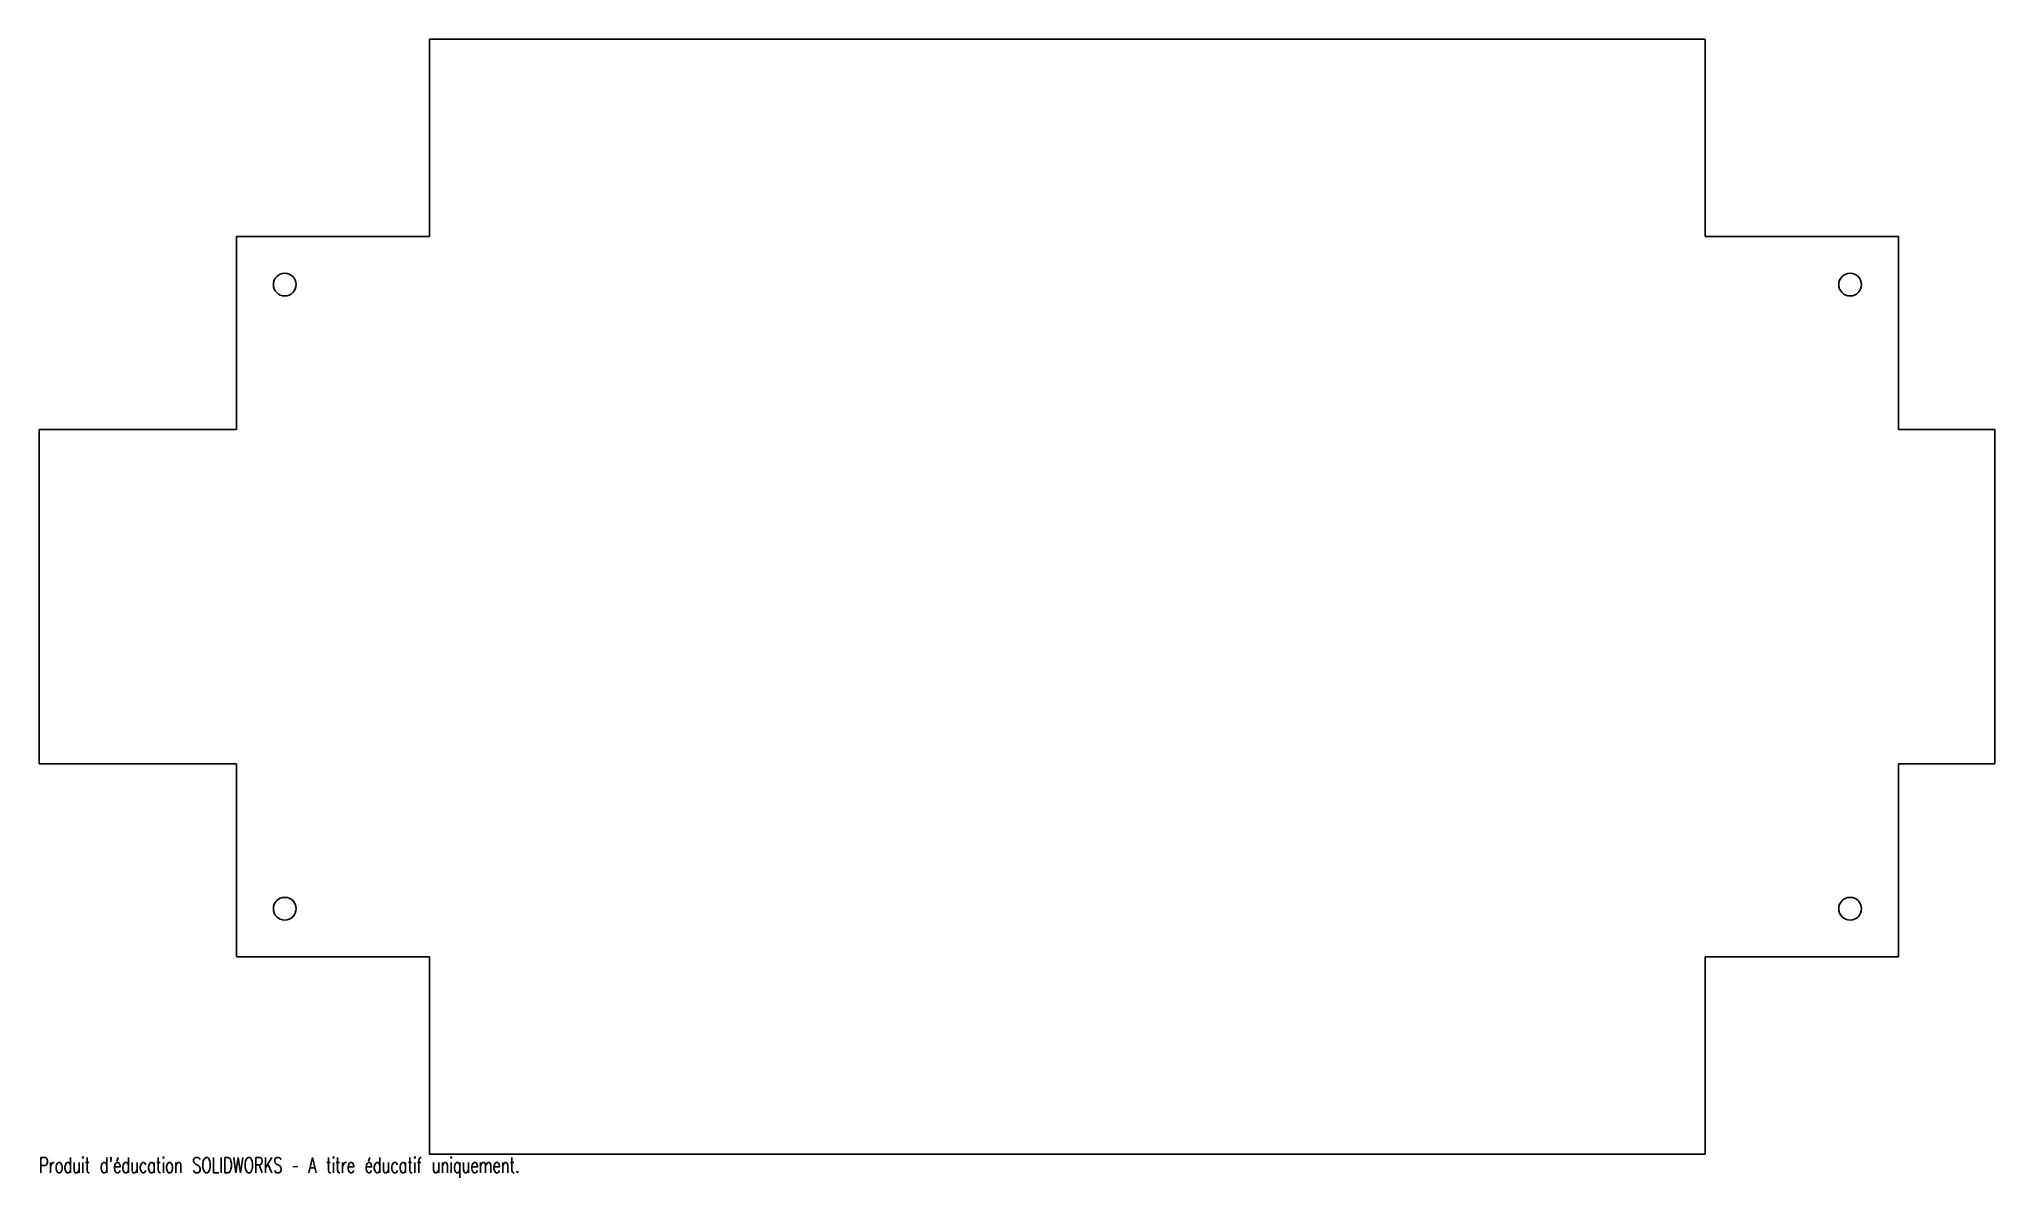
# Model space of a CAD drawing. Header units: millimetres. Extents: x -616 to 0, y -183 to 176.
import ezdxf

# ---------------------------------------------------------------- set-up
doc = ezdxf.new("R2010")
doc.units = ezdxf.units.MM
doc.styles.add('SLDTEXTSTYLE0', font='TXT', dxfattribs={"width": 0.7, "bigfont": 'bigfont'})

msp = doc.modelspace()

# ---------------------------------------------------------------- linework, layer by layer
at = {"color": 7, "linetype": 'Continuous', "lineweight": 25}
for p, q in [((-493, 175.65), (-493, 113.5)), ((-493, 175.65), (-91.2, 175.65)), ((-91.2, 113.5), (-91.2, 175.65)), ((-553.8, 113.5), (-553.8, 52.7)), ((-493, 113.5), (-553.8, 113.5)), ((-30.4, 113.5), (-91.2, 113.5)), ((-30.4, 52.7), (-30.4, 113.5)), ((-615.95, 52.7), (-615.95, -52.7)), ((-553.8, 52.7), (-615.95, 52.7)), ((0, 52.7), (-30.4, 52.7)), ((0, -52.7), (0, 52.7)), ((-615.95, -52.7), (-553.8, -52.7)), ((-553.8, -52.7), (-553.8, -113.5)), ((-30.4, -52.7), (0, -52.7)), ((-30.4, -113.5), (-30.4, -52.7)), ((-553.8, -113.5), (-493, -113.5)), ((-493, -113.5), (-493, -175.65)), ((-91.2, -113.5), (-30.4, -113.5)), ((-91.2, -175.65), (-91.2, -113.5)), ((-493, -175.65), (-91.2, -175.65))]:
    msp.add_line(p, q, dxfattribs=at)
for centre in [(-538.6, 98.3), (-45.6, 98.3), (-538.6, -98.3), (-45.6, -98.3)]:
    msp.add_circle(centre, 3.57, dxfattribs=at)

# ---------------------------------------------------------------- texts
at = {"color": 7, "linetype": 'Continuous', "insert": (-615.95, -176.67), "char_height": 4.8336, "attachment_point": 1, "style": 'SLDTEXTSTYLE0'}
msp.add_mtext("Produit d'éducation SOLIDWORKS – A titre éducatif uniquement.", dxfattribs=at)

doc.saveas('drawing.dxf')
